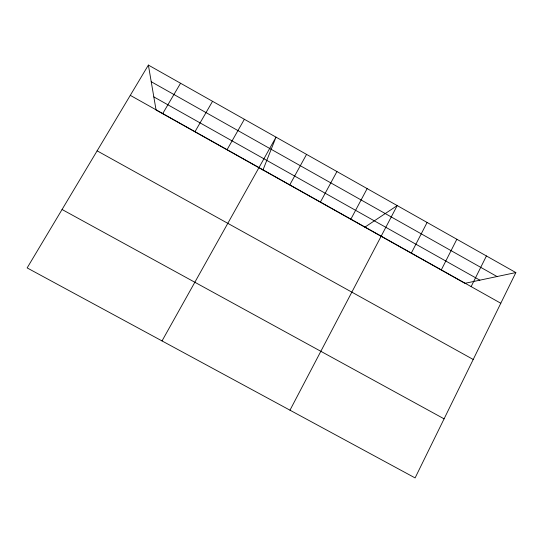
<?xml version="1.0" encoding="UTF-8"?>
<svg xmlns="http://www.w3.org/2000/svg" width="543" height="543" viewBox="0 0 543 543"><rect width="100%" height="100%" fill="white"/><g stroke="black" fill="none" stroke-linecap="round" stroke-linejoin="round"><path stroke-width="0.81" d="M262.975 169.993L276.014 137.148L162.024 340.929M515.85 272.572L415.103 477.921L27.15 267.916L148.382 65.079L515.85 272.572L464.937 283.317L156.065 109.998L148.382 65.079M471.134 286.609L486.426 255.957M441.316 269.878L456.846 239.253M411.336 253.052L427.103 222.46M289.976 410.189L397.211 205.58L364.862 227.164M350.887 219.134L367.149 188.611M320.424 202.037L336.938 171.547M289.792 184.851L306.557 154.395M227.089 149.664L244.37 119.277M195.005 131.664L212.551 101.31M162.737 113.555L180.554 83.249M62.065 209.496L444.093 418.843M97.122 150.839L473.218 359.473M153.825 96.892L479.849 280.168M130.286 95.351L500.795 303.252M151.226 81.722L497.049 276.543"/></g></svg>
